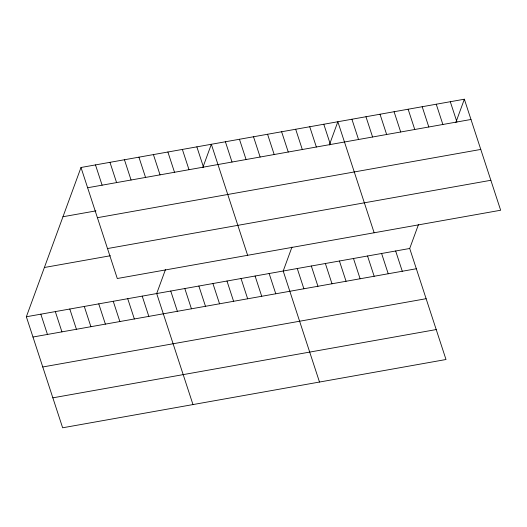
<?xml version="1.0" encoding="UTF-8"?>
<svg xmlns="http://www.w3.org/2000/svg" width="527" height="527" viewBox="0 0 527 527"><rect width="100%" height="100%" fill="white"/><g stroke="black" fill="none" stroke-linecap="round" stroke-linejoin="round"><path stroke-width="0.79" d="M418.471 224.561L409.71 248.487L446 359.513L62.641 427.786L26.35 316.76L81 167.487L464.359 99.214L500.65 210.24L117.29 278.513L81 167.487M165.452 269.62L156.69 293.546L192.981 404.571M202.842 167.494L211.34 144.273L247.631 255.299M291.965 247.091L283.203 271.016L319.494 382.042M329.349 144.965L337.853 121.744L374.144 232.769M455.862 122.435L464.359 99.214M87.62 187.75L470.986 119.477M62.963 216.742L95.954 210.872M97.409 217.697L480.776 149.431M107.495 248.56L490.861 180.287M44.387 267.499L110.36 255.747M26.35 316.76L409.71 248.487M32.97 337.023L416.337 268.75M42.766 366.976L426.126 298.704M52.852 397.832L436.211 329.566M450.302 101.718L456.929 121.981M436.251 104.221L442.871 124.484M422.193 106.724L428.813 126.987M408.135 109.227L414.756 129.49M394.077 111.731L400.698 131.994M380.02 114.234L386.647 134.497M365.962 116.737L372.589 137M395.658 250.99L402.279 271.253M351.911 119.24L358.531 139.503M381.601 253.494L388.221 273.757M367.543 255.997L374.163 276.26M323.795 124.247L330.416 144.51M353.485 258.5L360.112 278.763M309.738 126.75L316.358 147.013M339.428 261.003L346.055 281.266M295.68 129.253L302.307 149.516M325.37 263.507L331.997 283.77M281.622 131.757L288.249 152.02M311.319 266.01L317.939 286.273M267.571 134.26L274.192 154.523M297.261 268.513L303.881 288.776M253.513 136.763L260.134 157.026M239.456 139.266L246.076 159.529M269.145 273.52L275.773 293.783M225.398 141.77L232.018 162.033M255.088 276.023L261.715 296.286M241.03 278.526L247.657 298.789M196.861 146.849L203.481 167.112M226.979 281.029L233.599 301.292M182.375 149.431L189.002 169.694M212.921 283.533L219.542 303.796M167.896 152.007L174.516 172.276M198.863 286.036L205.484 306.299M153.41 154.589L160.037 174.852M184.806 288.539L191.433 308.802M138.93 157.165L145.551 177.434M170.748 291.042L177.375 311.305M124.444 159.747L131.071 180.01M109.965 162.329L116.586 182.592M142.211 296.128L148.831 316.391M95.479 164.905L102.106 185.168M127.725 298.704L134.352 318.967M113.246 301.286L119.866 321.549M98.76 303.862L105.387 324.125M84.28 306.444L90.901 326.707M69.795 309.02L76.422 329.283M55.315 311.602L61.936 331.865M40.829 314.178L47.456 334.441"/></g></svg>
